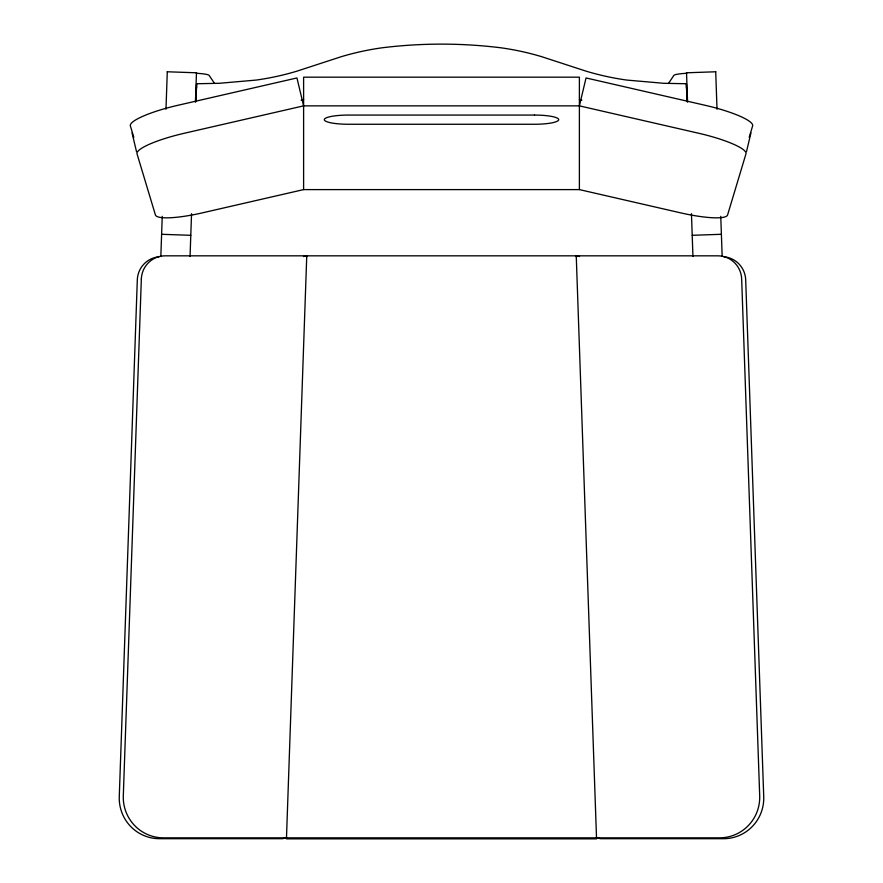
<?xml version="1.0" encoding="UTF-8"?>
<svg xmlns="http://www.w3.org/2000/svg" width="883" height="883" viewBox="0 0 883 883"><rect width="100%" height="100%" fill="white"/><g stroke="black" fill="none" stroke-linecap="round" stroke-linejoin="round"><path stroke-width="1.32" d="M160.838 256.269L162.24 216.357M165.982 109.216L167.295 71.567M190.055 256.456L191.545 213.675M195.43 102.174L196.479 72.594M195.971 101.567L196.6 83.742L219.205 83.3L256.07 80.088A268.145 263.255 0 0 0 296.776 71.214L341.324 56.678A268.145 263.255 0 0 1 382.03 47.803C421.456 42.903 461.544 42.903 500.97 47.803A268.145 263.255 0 0 1 541.676 56.678L586.224 71.214A268.145 263.255 0 0 0 626.93 80.088L663.795 83.3L686.4 83.742L687.029 101.567M196.181 101.181L196.291 98.212M579.524 256.534L576.246 255.827L596.555 838.85L286.445 838.85L306.754 255.827L303.476 256.534M579.391 105.861L698.917 133.311A48.399 8.962 13.4 0 1 745.969 153.83L727.581 214.955A48.399 8.962 13.4 0 1 680.528 212.836L579.391 189.602L303.609 189.602L202.472 212.836A48.399 8.962 -13.4 0 1 155.419 214.955L137.031 153.83A48.399 8.962 -13.4 0 1 184.083 133.311L303.609 105.861L579.391 105.861L586.047 77.947L705.572 105.397A48.399 8.962 13.4 0 1 752.625 125.916L749.181 137.384M746.488 151.644L750.958 132.903M668.718 83.09L673.839 75.43A21.821 2.583 0 0 1 686.566 73.289M301.147 100.154L303.609 99.58M286.445 837.835L282.417 838.695L159.382 838.695A40.331 39.923 75.9 0 1 119.271 796.775L137.306 279.911A24.194 23.951 75.9 0 1 159.039 256.787M686.533 72.792L715.716 71.777M692.206 235.308L721.389 234.293M167.284 71.777L196.468 72.792M161.611 234.293L190.794 235.308M596.555 837.835L600.583 838.695L723.619 838.695A40.331 39.923 -75.9 0 0 763.729 796.775L745.694 279.911A24.194 23.951 -75.9 0 0 723.961 256.787M579.391 99.58L581.853 100.154M214.282 83.09L209.161 75.43A21.821 2.583 0 0 0 196.434 73.289M133.819 137.384L130.375 125.916A48.399 8.962 -13.4 0 1 177.428 105.397L296.953 77.947L303.609 105.861M132.042 132.903L136.512 151.644M686.709 98.212L686.819 101.181M715.705 71.567L717.018 109.216M720.76 216.357L722.162 256.269M686.521 72.594L687.57 102.174M691.455 213.675L692.945 256.456M686.4 83.742L686.4 88.19M579.391 189.602L579.391 77.185L303.609 77.185L303.609 189.602M576.246 255.827L576.246 256.843M306.754 255.827L306.754 256.843M196.6 83.742L196.6 88.19M141.335 279.05L123.3 795.914A40.331 39.923 75.9 0 0 163.421 837.835L719.579 837.835A40.331 39.923 -75.9 0 0 759.7 795.914L741.665 279.05A24.194 23.951 -75.9 0 0 717.824 255.827L165.176 255.827A24.194 23.951 75.9 0 0 141.335 279.05M534.513 115.066L348.487 115.066A24.194 4.603 0 0 0 324.293 119.658A24.194 4.603 0 0 0 348.487 124.26L534.513 124.26A24.194 4.603 0 0 0 558.707 119.658A24.194 4.603 0 0 0 534.513 115.066"/></g></svg>
